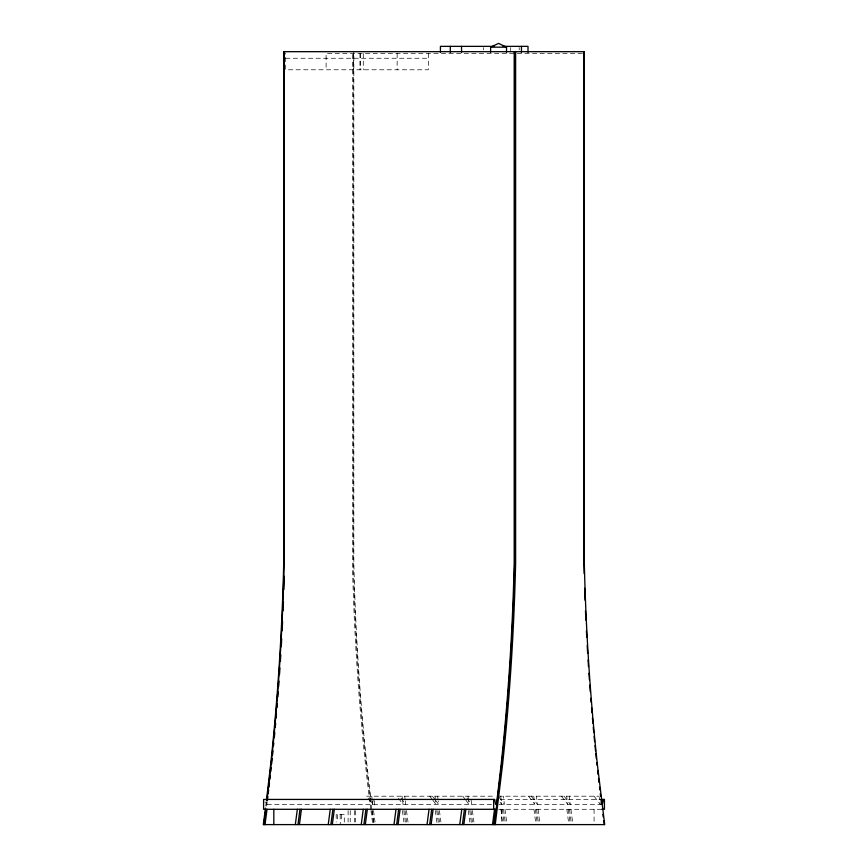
<?xml version="1.0" encoding="UTF-8"?>
<svg xmlns="http://www.w3.org/2000/svg" width="868" height="868" viewBox="0 0 868 868"><rect width="100%" height="100%" fill="white"/><g stroke="black" fill="none" stroke-linecap="round" stroke-linejoin="round"><path stroke-width="0.65" stroke-dasharray="4.34 3.25" d="M266.292 801.717L265.63 806.893M267.214 801.717L266.563 806.893M266.433 804.365L266.628 802.748M372.361 804.365L373.338 799.428M582.341 53.512L326.097 53.512L326.097 69.787M285.691 58.254L428.325 58.254M366.567 796.195L495.541 796.195M498.199 796.195L599.256 796.195M500.239 799.428L600.374 799.428M491.538 804.365L265.543 804.365L265.098 801.891M499.111 804.365L602.414 804.365M498.612 809.291L601.73 809.291M594.07 796.195L600.255 804.365L599.397 797.356M564.146 796.195L570.33 804.365L569.332 796.195M561.487 796.195L567.683 804.365L566.685 796.195M531.238 796.195L537.422 804.365L536.424 796.195M528.59 796.195L534.775 804.365L533.777 796.195M498.97 797.215L504.384 804.365L503.386 796.195M500.185 802.314L501.737 804.365L500.738 796.195M466.995 798.235L471.628 804.365L470.923 798.527M462.796 796.195L465.118 799.254M465.888 800.274L468.98 804.365L468.557 800.86M432.438 796.195L434.759 799.254M435.53 800.274L438.633 804.365L438.199 800.86M429.79 796.195L432.112 799.254M432.882 800.274L435.975 804.365L435.552 800.86M401.081 798.235L405.725 804.365L405.291 800.86M398.434 798.235L403.077 804.365L402.644 800.86M368.119 798.235L372.752 804.365L372.329 800.86M570.927 809.291L572.956 824.6M569.495 809.291L571.35 823.32M568.28 809.291L570.309 824.6M566.847 809.291L568.865 824.6M538.03 809.291L540.048 824.6M536.587 809.291L538.616 824.6M535.372 809.291L537.4 824.6M533.939 809.291L535.957 824.6M504.992 809.291L507.01 824.6M503.548 809.291L505.577 824.6M502.333 809.291L504.362 824.6M500.901 809.291L502.919 824.6M472.398 810.571L473.917 822.05M470.966 810.571L472.485 822.05M469.751 810.571L471.606 824.6M468.319 810.571L469.838 822.05M439.403 810.571L440.922 822.05M437.96 810.571L439.479 822.05M436.745 810.571L438.6 824.6M435.313 810.571L437.168 824.6M406.495 810.571L408.014 822.05M405.052 810.571L406.571 822.05M403.848 810.571L405.356 822.05M402.405 810.571L403.924 822.05M373.522 810.571L375.041 822.05M372.329 810.571L374.184 824.6M371.721 809.421L368.965 787.287A1177.746 561.705 90 0 1 353.341 562.898L353.341 53.035M371.884 810.69L373.728 824.6M370.788 809.421L368.032 787.287A1177.746 561.705 -90 0 1 352.408 562.898L352.408 53.035M370.961 810.69L372.795 824.6M467.982 796.195L468.405 799.688M437.624 796.195L438.058 799.688M434.976 796.195L435.411 799.688M404.727 796.195L405.15 799.688M402.068 796.195L402.502 799.688M371.754 796.195L372.188 799.688M370.549 796.195L366.98 765.185A1177.746 561.705 90 0 1 353.84 562.898L353.84 51.679M370.842 798.527L371.558 804.365M594.07 809.291L594.07 824.6M519.216 47.556L519.216 49.932M510.699 47.556L510.699 52.319M501.324 809.291L501.324 822.05M483.671 47.556L483.671 49.932M428.325 53.512L428.325 69.787L285.691 69.787L285.691 52.991M397.143 53.512L397.143 69.787M374.379 800.665L374.379 806.828M363.28 53.512L363.28 69.787M360.372 53.512L360.372 69.787M359.949 53.512L359.949 69.787M355.403 810.571L355.403 822.05M354.328 810.571L354.328 822.05M353.645 52.991L353.645 69.787M350.227 810.571L350.227 822.05M348.101 810.571L348.101 822.05M344.292 822.105L344.292 814.629L336.198 814.629L336.198 822.105M341.688 814.629L341.688 822.105M340.18 814.629L340.256 824.6M337.609 814.629L337.609 822.105"/><path stroke-width="1.3" d="M269.915 779.323L270.349 775.471M270.783 771.609L271.217 767.757M266.443 800.404L270.577 765.185A1177.746 561.705 -90 0 0 283.717 562.898L283.717 51.679L584.316 51.679L584.316 562.898A1177.746 561.705 -90 0 0 597.455 765.185L604.703 824.6L263.297 824.6L265.467 808.151M267.377 800.404L267.854 796.444M268.179 793.797L268.657 789.847M268.971 787.2L269.46 783.24M267.029 799.428L271.011 765.185A1177.746 561.705 -90 0 0 284.14 562.898L284.14 51.679M263.807 824.6L265.825 809.291M264.219 824.6L265.228 817.005M265.554 814.477L266.064 810.69M265.011 824.6L267.029 809.291M295.326 824.6L297.344 809.291M297.974 824.6L299.992 809.291M299.417 824.6L301.435 809.291M328.234 824.6L330.252 809.291M330.882 824.6L332.9 809.291M332.314 824.6L334.343 809.291M361.229 824.6L363.258 809.291M363.887 824.6L365.905 809.291M365.319 824.6L367.348 809.291M393.985 824.6L396.003 809.291M396.633 824.6L398.662 809.291M398.076 824.6L400.094 809.291M427.023 824.6L429.052 809.291M429.671 824.6L431.7 809.291M431.114 824.6L433.132 809.291M459.747 824.6L461.776 809.291M462.405 824.6L464.423 809.291M463.837 824.6L465.866 809.291M492.503 824.6L494.532 809.291M493.859 824.6L495.878 809.291L263.601 809.291L263.601 799.428L494.706 799.428L495.595 804.365L496.485 804.365L501.064 765.185A1177.746 561.705 90 0 0 514.192 562.898L514.192 51.679M494.326 824.6L501.563 765.185A1177.746 561.705 90 0 0 514.702 562.898L514.702 51.679M495.248 824.6L502.496 765.185A1177.746 561.705 -90 0 0 515.625 562.898L515.625 51.679M603.39 799.428L602.414 804.365L601.611 804.365L601.036 799.688M490.615 52.243L490.615 47.165L498.568 43.4L506.521 47.165L506.521 52.243M494.098 46.362L440.423 46.362L440.423 52.319M503.169 46.362L528.004 46.362L528.004 52.319M490.615 47.165L506.521 47.165M600.689 799.428L604.432 799.428L604.432 809.291L601.73 809.291M602.88 814.39L603.217 816.951M603.727 820.77L604.236 824.6M599.517 787.287L599.831 789.837M600.298 793.645L600.613 796.195M597.629 770.491L598.074 774.462M598.519 778.433L598.974 782.404M583.893 51.679L583.893 562.898A1177.746 561.705 90 0 0 584.164 573.574M521.462 46.362L521.462 52.319M493.653 799.428L493.653 809.291M461.516 46.362L461.57 52.319M450.297 46.362L450.297 52.319M273.821 809.291L273.821 824.6M597.032 765.185A1177.746 561.705 90 0 1 596.75 762.581M596.338 758.665A1177.746 561.705 90 0 1 595.795 753.446M595.535 750.831A1177.746 561.705 90 0 1 595.003 745.601M594.623 741.673A1177.746 561.705 90 0 1 594.113 736.444M593.745 732.505A1177.746 561.705 90 0 1 593.256 727.265M592.898 723.326A1177.746 561.705 90 0 1 592.432 718.075M591.987 712.812A1177.746 561.705 90 0 1 591.542 707.55M591.108 702.277A1177.746 561.705 90 0 1 590.793 698.328M590.283 691.731A1177.746 561.705 90 0 1 589.784 685.134M589.405 679.85A1177.746 561.705 90 0 1 588.938 673.242M588.493 666.624A1177.746 561.705 90 0 1 588.07 660.005M587.669 653.387A1177.746 561.705 90 0 1 587.202 645.423M586.757 637.47A1177.746 561.705 90 0 1 586.41 630.83M585.889 620.197A1177.746 561.705 90 0 1 585.477 610.877M585.043 600.233A1177.746 561.705 90 0 1 584.609 588.244M284.303 576.244A1177.746 561.705 -90 0 1 283.879 589.578M283.445 601.567A1177.746 561.705 -90 0 1 283.066 610.877M282.588 621.521A1177.746 561.705 -90 0 1 282.133 630.83M281.709 638.794A1177.746 561.705 -90 0 1 281.265 646.758M280.798 654.711A1177.746 561.705 -90 0 1 280.386 661.329M279.952 667.948A1177.746 561.705 -90 0 1 279.507 674.566M279.04 681.174A1177.746 561.705 -90 0 1 278.661 686.458M278.259 691.731A1177.746 561.705 -90 0 1 277.847 697.015M277.326 703.601A1177.746 561.705 -90 0 1 277 707.55M276.447 714.125A1177.746 561.705 -90 0 1 276.1 718.075M275.644 723.326A1177.746 561.705 -90 0 1 275.286 727.265M274.798 732.505A1177.746 561.705 -90 0 1 274.299 737.746M273.789 742.986A1177.746 561.705 -90 0 1 273.539 745.601M273.008 750.831A1177.746 561.705 -90 0 1 272.606 754.748M272.205 758.665A1177.746 561.705 -90 0 1 271.651 763.883"/></g></svg>
